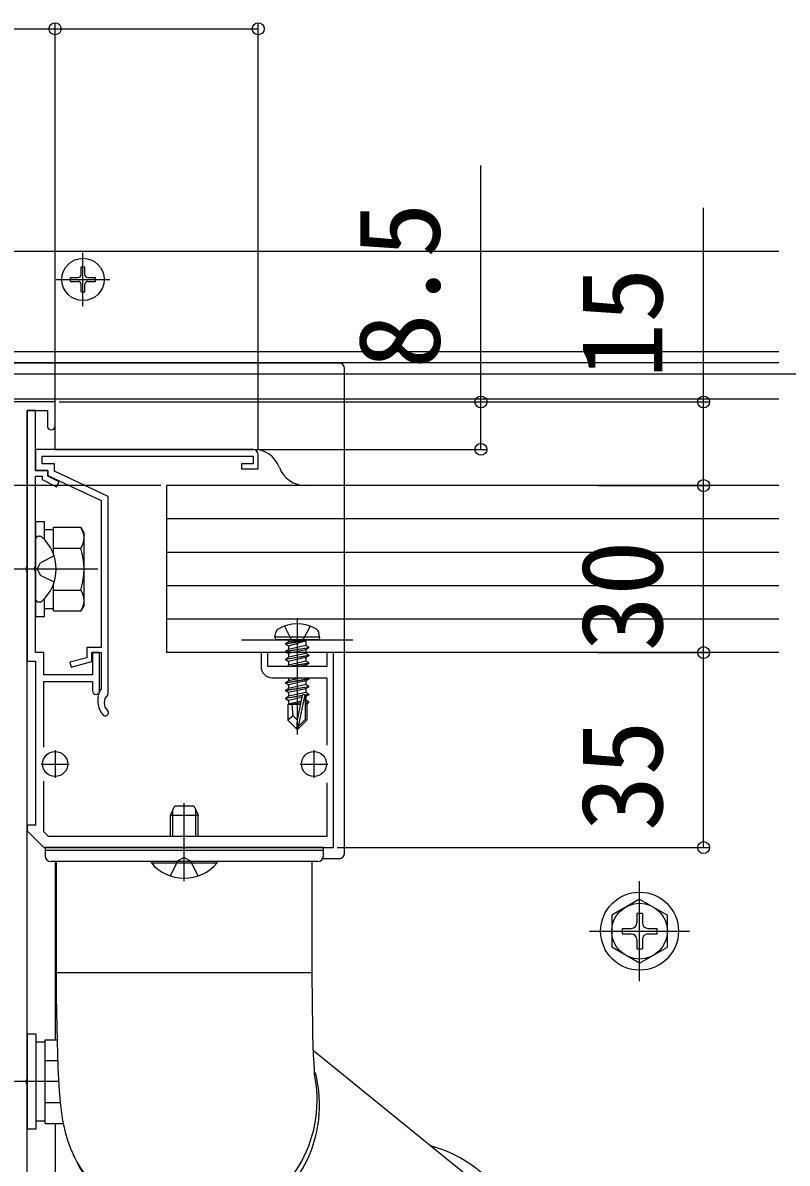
# Model space of a CAD drawing. Units: millimetres, scale not verified. Extents: x -875 to 875, y -1304 to 1296.
# Drawn here: x -580.8 to -443.5, y -13.4 to 191.4 of the extents above; entities that cross this region are included whole.
import ezdxf
from ezdxf.enums import TextEntityAlignment as Align

# ---------------------------------------------------------------- set-up
doc = ezdxf.new("R2010")
doc.units = ezdxf.units.MM
doc.header["$LTSCALE"] = 8
for name, color, linetype in [('0-3_YKK_11', 7, 'Continuous'), ('0-4_YKK_12', 2, 'Continuous'), ('0-5_YKK_13', 4, 'Continuous'), ('0-6_YKK_D', 6, 'Continuous')]:
    doc.layers.add(name, color=color, linetype=linetype)
doc.styles.add('ＭＳ ゴシック', font='')
doc.styles.get('ＭＳ ゴシック').set_extended_font_data('MS Gothic')

msp = doc.modelspace()

# ---------------------------------------------------------------- linework, layer by layer
at = {"layer": '0-3_YKK_11'}
for p, q in [((-567.3, 70.1), (-567.3, 69.3)), ((-575, 60.8), (-575, 55.8)), ((-528.5, 60.8), (-528.5, 55.8)), ((-577.5, 58.3), (-572.5, 58.3)), ((-531, 58.3), (-526, 58.3))]:
    msp.add_line(p, q, dxfattribs=at)
for points in [[(-575, 119), (-575, 123.3), (-601.542, 123.3), (-601.725, 123.18), (-602.275, 123.18), (-602.458, 123.3), (-622.542, 123.3), (-622.725, 123.18), (-623.275, 123.18), (-623.458, 123.3), (-631.542, 123.3), (-631.725, 123.18), (-632.275, 123.18), (-632.458, 123.3), (-640, 123.3), (-640, 120.3), (-639.7, 120)], [(-580, -41.7), (-580, 0.842), (-580.12, 1.025), (-580.12, 1.575), (-580, 1.758), (-580, 92.842), (-580.12, 93.025), (-580.12, 93.575), (-580, 93.758), (-580, 121.8), (-576.4, 121.8), (-576.4, 119)], [(-567, 71.45), (-567, 78.3), (-568.3, 78.3), (-568.3, 74.3), (-577, 74.3), (-577, 78.3), (-578.5, 78.3), (-578.5, 92.842), (-578.62, 93.025), (-578.62, 93.575), (-578.5, 93.758), (-578.5, 110), (-577.3, 110), (-577.3, 109.393), (-574.731, 108.056), (-574.269, 108.944), (-576.3, 110), (-576.3, 111), (-578.5, 111), (-578.5, 121.8), (-580, 121.8), (-580, 76.8), (-578.5, 76.8), (-578.5, 47.3), (-580, 47.3), (-580, 46.3), (-577, 43.3), (-525, 43.3), (-525, 78.3), (-526.2, 78.3), (-526.2, 75.8), (-536.8, 75.8), (-536.8, 78.3), (-538, 78.3), (-538, 75.8)], [(-539.5, 114.8), (-578.5, 114.8), (-578.5, 111), (-576.3, 111), (-576.3, 110.1), (-566.7, 105.6), (-566.7, 79.2), (-569.3, 79.2), (-569.3, 77.393), (-572.365, 76.585), (-572.135, 75.715), (-568.4, 76.7), (-568.4, 78.3), (-566.7, 78.3), (-566.7, 71.997), (-566.755, 71.825)], [(-565.595, 70.69), (-565.5, 70.909), (-565.5, 106.363), (-575.1, 110.863), (-575.1, 112.2), (-577.3, 112.2), (-577.3, 113.6), (-539.4, 113.6), (-539.4, 112.2), (-541.5, 112.2), (-541.5, 111.3), (-538.5, 111.3), (-538.5, 113.8)], [(-536, 73.8), (-526.2, 73.8), (-526.2, 61.699)], [(-577, 61.359), (-577, 73.1), (-568.3, 73.1), (-568.3, 71.45)], [(-526.2, 54.901), (-526.2, 45.3), (-576.172, 45.3), (-577, 46.128), (-577, 55.241)]]:
    msp.add_lwpolyline(points, dxfattribs=at)
for centre, radius, start, end in [((-575.7, 119), 0.7, 180.00001, 269.99999), ((-575.7, 119), 0.7, 270.00001, 359.99999), ((-539.5, 113.8), 1, 0.00001, 89.99999), ((-536, 75.8), 2, 180.00001, 269.99999), ((-564.3, 70.1), 3, 144.90318, 180), ((-567.65, 71.45), 0.65, 180.00001, 269.99999), ((-567.65, 71.45), 0.65, 270.00001, 359.99999), ((-564.3, 69.3), 1.9, 132.9859, 227.02712), ((-564.3, 69.3), 3, 180.00001, 227.02713), ((-565.97, 67.507), 0.55, 329.99997, 47.0271), ((-565.97, 67.507), 0.55, 227.02712, 330.00001)]:
    msp.add_arc(centre, radius, start, end, dxfattribs=at)
at = {"layer": '0-4_YKK_12'}
for p, q in [((-445, 150.3), (-640, 150.3)), ((-445, 132.3), (-640, 132.3)), ((-445, 130.348), (-640, 130.348)), ((848.5, 128.3), (-751.785, 128.3)), ((-445, 123.8), (-640, 123.8))]:
    msp.add_line(p, q, dxfattribs=at)
at = {"layer": '0-5_YKK_13'}
for p, q in [((-570, 140.5), (-570, 150.1)), ((-570.35, 146.15), (-570.35, 147.55)), ((-570.35, 147.55), (-569.65, 147.55)), ((-569.65, 146.15), (-569.65, 147.55)), ((-572.25, 145.65), (-570.85, 145.65)), ((-572.25, 144.95), (-572.25, 145.65)), ((-569.15, 145.65), (-567.75, 145.65)), ((-567.75, 144.95), (-567.75, 145.65)), ((-574.8, 145.3), (-565.2, 145.3)), ((-572.25, 144.95), (-570.85, 144.95)), ((-570.35, 143.05), (-570.35, 144.45)), ((-569.65, 143.05), (-569.65, 144.45)), ((-569.15, 144.95), (-567.75, 144.95)), ((-570.35, 143.05), (-569.65, 143.05)), ((-524, 130.3), (-639, 130.3)), ((-445, 123.8), (-575, 123.8)), ((-575, 114.8), (-575, 123.8)), ((-575, 114.8), (-539.4, 114.8)), ((-445, 108.3), (-555, 108.3)), ((-555, 108.3), (-555, 78.3)), ((-445, 108.3), (-530.033, 108.3)), ((-575.3, 100.35), (-576.9, 100.35)), ((-575.3, 96.029), (-575.3, 100.806)), ((-575.3, 100.806), (-570.381, 100.806)), ((-569.8, 99.8), (-570.381, 100.806)), ((-445, 102.3), (-555, 102.3)), ((-578.5, 98.551), (-578.5, 88.049)), ((-577.955, 99.2), (-577.757, 99.2)), ((-569.8, 86.8), (-569.8, 99.8)), ((-575.3, 97.053), (-570.381, 97.053)), ((-445, 96.3), (-555, 96.3)), ((-578.244, 93.3), (-577.635, 94.445)), ((-575.174, 95.672), (-577.635, 94.445)), ((-567.3, 93.3), (-595.413, 93.3)), ((-578.244, 93.3), (-577.635, 92.155)), ((-575.174, 90.928), (-577.635, 92.155)), ((-575.3, 85.794), (-575.3, 90.571)), ((-445, 90.3), (-555, 90.3)), ((-578.5, 88.049), (-578.5, 87.945)), ((-575.3, 89.547), (-570.381, 89.547)), ((-577.955, 87.4), (-577.757, 87.4)), ((-576.9, 86.25), (-575.3, 86.25)), ((-569.8, 86.8), (-570.381, 85.794)), ((-575.3, 85.794), (-570.381, 85.794)), ((-445, 84.3), (-555, 84.3)), ((-531.5, 84.499), (-531.5, 63.599)), ((-535.5, 81.099), (-535.359, 81.901)), ((-527.5, 81.099), (-527.641, 81.901)), ((-541.5, 80.599), (-521.5, 80.599)), ((-527.5, 81.099), (-535.5, 81.099)), ((-535.5, 81.099), (-535.412, 80.599)), ((-527.588, 80.599), (-535.412, 80.599)), ((-533.6, 79.949), (-530, 80.549)), ((-530, 80.449), (-533.6, 79.849)), ((-533.6, 79.949), (-533.05, 80.266)), ((-533.6, 79.949), (-533.6, 79.849)), ((-533.6, 79.949), (-533.6, 79.849)), ((-533.6, 79.849), (-533.05, 79.531)), ((-530, 80.549), (-533.05, 80.266)), ((-533.05, 79.531), (-530, 80.449)), ((-533.05, 80.399), (-533.05, 80.266)), ((-530, 80.549), (-530, 80.449)), ((-529.95, 80.399), (-529.95, 79.566)), ((-527.5, 81.099), (-527.588, 80.599)), ((-445, 78.3), (-555, 78.3)), ((-533.6, 78.549), (-529.4, 79.249)), ((-529.4, 79.149), (-533.6, 78.449)), ((-533.6, 78.549), (-533.05, 78.866)), ((-533.6, 78.549), (-533.6, 78.449)), ((-533.6, 78.449), (-533.05, 78.131)), ((-533.6, 77.149), (-529.4, 77.849)), ((-529.95, 79.566), (-533.05, 78.866)), ((-533.05, 79.531), (-533.05, 78.866)), ((-529.95, 78.831), (-533.05, 78.131)), ((-529.95, 78.166), (-533.05, 77.466)), ((-533.05, 78.131), (-533.05, 77.466)), ((-529.4, 79.249), (-529.95, 79.566)), ((-529.4, 79.149), (-529.95, 78.831)), ((-529.95, 78.831), (-529.95, 78.166)), ((-529.4, 77.849), (-529.95, 78.166)), ((-529.4, 79.249), (-529.4, 79.149)), ((-529.4, 77.849), (-529.4, 77.749)), ((-529.4, 77.749), (-533.6, 77.049)), ((-533.6, 77.149), (-533.05, 77.466)), ((-533.6, 77.149), (-533.6, 77.049)), ((-533.6, 77.049), (-533.05, 76.731)), ((-533.511, 75.8), (-533.05, 76.066)), ((-533.291, 75.8), (-529.4, 76.449)), ((-529.95, 76.766), (-533.05, 76.066)), ((-533.05, 76.731), (-533.05, 76.066)), ((-529.4, 76.349), (-532.691, 75.8)), ((-529.95, 77.431), (-529.95, 76.766)), ((-529.4, 76.449), (-529.95, 76.766)), ((-529.95, 76.031), (-529.95, 75.8)), ((-529.4, 76.449), (-529.4, 76.349)), ((-530.685, 73.8), (-533.05, 73.266)), ((-533.05, 73.8), (-533.05, 73.266)), ((-529.4, 73.649), (-529.662, 73.8)), ((-533.6, 72.949), (-529.4, 73.649)), ((-529.4, 73.549), (-533.6, 72.849)), ((-533.6, 72.949), (-533.05, 73.266)), ((-533.6, 72.949), (-533.6, 72.849)), ((-533.6, 72.849), (-533.05, 72.531)), ((-533.6, 71.549), (-529.4, 72.249)), ((-529.4, 72.149), (-533.6, 71.449)), ((-533.6, 71.549), (-533.05, 71.866)), ((-529.95, 72.566), (-533.05, 71.866)), ((-533.05, 72.531), (-533.05, 71.866)), ((-529.95, 73.231), (-529.95, 72.566)), ((-529.4, 72.249), (-529.95, 72.566)), ((-529.95, 71.831), (-529.95, 71.166)), ((-529.4, 73.649), (-529.4, 73.549)), ((-529.4, 72.249), (-529.4, 72.149)), ((-533.6, 71.549), (-533.6, 71.449)), ((-533.6, 71.449), (-533.05, 71.131)), ((-533.6, 70.149), (-530.574, 70.653)), ((-530.602, 70.548), (-533.6, 70.049)), ((-533.6, 70.149), (-533.05, 70.466)), ((-533.6, 70.149), (-533.6, 70.049)), ((-533.6, 70.049), (-533.05, 69.731)), ((-529.95, 71.166), (-533.05, 70.466)), ((-533.05, 71.131), (-533.05, 70.466)), ((-530.66, 70.271), (-533.05, 69.731)), ((-533.05, 69.731), (-533.05, 69.066)), ((-530.59, 70.605), (-531.5, 66.22)), ((-530.168, 70.721), (-531.35, 65.023)), ((-530.168, 70.721), (-529.4, 70.849)), ((-529.4, 70.749), (-530.113, 70.63)), ((-529.95, 69.766), (-530.103, 69.731)), ((-530.1, 70.55), (-530.1, 66.273)), ((-529.4, 70.849), (-529.95, 71.166)), ((-529.95, 70.431), (-529.95, 69.766)), ((-529.5, 69.506), (-529.95, 69.766)), ((-529.4, 70.849), (-529.4, 70.749)), ((-533.2, 68.999), (-533.05, 69.066)), ((-533.2, 68.999), (-533.2, 66.149)), ((-530.924, 68.999), (-533.2, 68.999)), ((-530.805, 69.573), (-533.05, 69.066)), ((-530.865, 69.281), (-532.583, 68.999)), ((-530.92, 69.015), (-531.004, 68.999)), ((-529.5, 69.506), (-530.1, 69.407)), ((-529.5, 69.291), (-530.1, 69.174)), ((-529.8, 68.999), (-530.1, 68.999)), ((-529.5, 69.291), (-529.8, 69.118)), ((-529.8, 69.118), (-529.8, 66.149)), ((-529.5, 69.506), (-529.5, 69.291)), ((-532.243, 66.952), (-533.2, 66.149)), ((-531.65, 64.599), (-533.2, 66.149)), ((-531.5, 66.22), (-531.65, 64.599)), ((-531.5, 66.22), (-531.5, 64.599)), ((-530.1, 66.273), (-531.35, 65.023)), ((-531.35, 64.599), (-529.8, 66.149)), ((-529.8, 66.149), (-530.1, 66.273)), ((-531.65, 64.599), (-531.35, 64.599)), ((-531.35, 65.023), (-531.35, 64.599)), ((-551.8, 37.3), (-551.8, 51.3)), ((-554.3, 49.1), (-553.5, 50.8)), ((-553.867, 45.3), (-553.867, 50.02)), ((-553.5, 50.8), (-550.1, 50.8)), ((-550.1, 50.8), (-549.3, 49.1)), ((-549.733, 45.3), (-549.733, 50.02)), ((-554.3, 45.3), (-554.3, 49.1)), ((-554.3, 49.1), (-549.3, 49.1)), ((-549.3, 45.3), (-549.3, 49.1)), ((-576.8, 43.3), (-576.8, 41.8)), ((-526.8, 43.3), (-576.8, 43.3)), ((-526.8, 41.8), (-526.8, 43.3)), ((-526.8, 42.8), (-576.8, 42.8)), ((-551.8, 41.544), (-552.945, 40.935)), ((-551.8, 41.544), (-550.655, 40.935)), ((-524, 41.3), (-526.934, 41.3)), ((-551.8, 40.8), (-575.8, 40.8)), ((-575, 40.3), (-575, 8.806)), ((-574.8, 40.8), (-574.8, 20.8)), ((-545.9, 40.8), (-557.7, 40.8)), ((-557.7, 40.552), (-557.7, 40.8)), ((-557.7, 40.552), (-545.9, 40.552)), ((-554.3, 38.217), (-552.945, 40.935)), ((-527.8, 40.8), (-551.8, 40.8)), ((-549.3, 38.217), (-550.655, 40.935)), ((-545.9, 40.552), (-545.9, 40.8)), ((-528.8, 20.8), (-528.8, 40.8)), ((-470, 19.3), (-470, 37.3)), ((-470, 34.05), (-475, 31.163)), ((-470, 34.05), (-465, 31.163)), ((-475, 31.163), (-475, 25.437)), ((-470.5, 31.45), (-470.5, 29.8)), ((-469.5, 31.45), (-470.5, 31.45)), ((-469.5, 31.45), (-469.5, 29.8)), ((-465, 25.437), (-465, 31.163)), ((-473.15, 28.8), (-471.5, 28.8)), ((-473.15, 28.8), (-473.15, 27.8)), ((-468.5, 28.8), (-466.85, 28.8)), ((-466.85, 27.8), (-466.85, 28.8)), ((-479, 28.3), (-461, 28.3)), ((-473.15, 27.8), (-471.5, 27.8)), ((-470.5, 26.8), (-470.5, 25.15)), ((-469.5, 26.8), (-469.5, 25.15)), ((-468.5, 27.8), (-466.85, 27.8)), ((-470, 22.55), (-475, 25.437)), ((-470.5, 25.15), (-469.5, 25.15)), ((-470, 22.55), (-465, 25.437)), ((-528.8, 20.8), (-574.8, 20.8)), ((-576.8, 8.35), (-578.4, 8.35)), ((-576.8, 8.806), (-574.661, 8.806)), ((-576.8, -6.206), (-576.8, 8.806)), ((-499.81, -16.516), (-528.581, 6.825)), ((-576.8, -2.7), (-576.8, 5.3)), ((-576.8, 5.053), (-574.546, 5.053)), ((-574.376, 1.3), (-595.3, 1.3)), ((-576.8, -2.453), (-574.103, -2.453)), ((-578.4, -5.75), (-576.8, -5.75)), ((-576.8, -6.206), (-573.565, -6.206)), ((-575, -6.206), (-575, -41.7)), ((-571.534, -12.266), (-571.105, -13.138))]:
    msp.add_line(p, q, dxfattribs=at)
for points in [[(-523, 42.3), (-523, 78.3), (-523, 129.3)], [(-578.5, 101.8), (-578.5, 84.8), (-576.9, 84.8), (-576.9, 88.015)], [(-576.9, 98.585), (-576.9, 101.8), (-578.5, 101.8)], [(-578.5, 98.655), (-578.5, 98.551), (-578.5, 98.2)], [(-533.8, 83.078), (-532.645, 80.761), (-531.5, 80.153)], [(-529.2, 83.078), (-530.355, 80.761), (-531.5, 80.153)], [(-529.4, 77.749), (-529.95, 77.431), (-533.05, 76.731)], [(-529.4, 76.349), (-529.95, 76.031), (-530.973, 75.8)], [(-529.4, 73.549), (-529.95, 73.231), (-533.05, 72.531)], [(-529.4, 72.149), (-529.95, 71.831), (-533.05, 71.131)], [(-529.4, 70.749), (-529.95, 70.431), (-530.1, 70.397)], [(-531.5, 66.22), (-532.243, 66.952), (-532.4, 68.999)], [(-574.8, 20.8), (-574.798, 19.324), (-574.784, 16.531), (-574.755, 13.788), (-574.712, 11.123), (-574.656, 8.564), (-574.586, 6.131), (-574.501, 3.839), (-574.4, 1.688), (-574.275, -0.354), (-574.107, -2.417), (-573.942, -3.9), (-573.732, -5.325), (-573.509, -6.498), (-573.2, -7.8), (-572.767, -9.252), (-572.171, -10.856), (-571.534, -12.266)], [(-528.311, 1.914), (-528.31, 1.909), (-528.332, 2.134), (-528.372, 2.637), (-528.426, 3.45), (-528.488, 4.59), (-528.553, 6.047), (-528.616, 7.792), (-528.672, 9.785), (-528.72, 11.983), (-528.758, 14.342), (-528.784, 16.818), (-528.798, 19.366), (-528.798, 20.8)], [(-571.534, -12.266), (-571.725, -11.868), (-571.726, -11.866)]]:
    msp.add_lwpolyline(points, dxfattribs=at)
msp.add_lwpolyline([(-580, 9.8), (-580, -7.2), (-578.4, -7.2), (-578.4, 9.8)], close=True, dxfattribs=at)
for centre, radius in [((-570, 145.3), 3.8), ((-575, 58.3), 2.25), ((-528.5, 58.3), 2.25), ((-470, 28.3), 7), ((-470, 28.3), 5)]:
    msp.add_circle(centre, radius, dxfattribs=at)
for centre, radius, start, end in [((-570.85, 146.15), 0.5, 270, 0), ((-569.15, 146.15), 0.5, 180, 270), ((-570.85, 144.45), 0.5, 0, 90), ((-569.15, 144.45), 0.5, 90, 180), ((-524, 129.3), 1, 0, 90), ((-539.4, 109.8), 5, 20.48732, 90), ((-530.033, 113.3), 5, 200.48732, 270), ((-573.123, 98.929), 3.323, 325.61575, 34.38425), ((-577.955, 98.655), 0.545, 90, 180), ((-577.757, 98.65), 0.55, 48.43917, 90), ((-582.5, 93.3), 7.7, 311.56083, 48.43917), ((-582.219, 93.3), 12.419, 342.41205, 17.58795), ((-573.123, 87.671), 3.323, 325.61575, 34.38425), ((-577.955, 87.945), 0.545, 180, 270), ((-577.757, 87.95), 0.55, 270, 311.56083), ((-534.472, 81.745), 0.9, 122.05588, 170), ((-531.5, 76.999), 6.5, 57.94412, 122.05588), ((-528.528, 81.745), 0.9, 10, 57.94412), ((-533.25, 80.399), 0.2, 0, 90), ((-529.75, 80.399), 0.2, 90, 180), ((-530.348, 70.55), 0.248, 0, 167.19096), ((-575.8, 41.8), 1, 180, 270), ((-527.8, 41.8), 1, 270, 0), ((-524, 42.3), 1, 270, 0), ((-574, 40.3), 1, 150, 180), ((-551.8, 45.5), 7.7, 219.98312, 320.01688), ((-471.5, 29.8), 1, 270, 0), ((-468.5, 29.8), 1, 180, 270), ((-471.5, 26.8), 1, 0, 90), ((-468.5, 26.8), 1, 90, 180), ((-550.504, -2.893), 23.008, 206.44167, 14.65133), ((-550.931, -2.02), 23.01, 206.44194, 9.86898), ((-513.442, -32.439), 22.952, 344.17081, 75.03172)]:
    msp.add_arc(centre, radius, start, end, dxfattribs=at)
at = {"layer": '0-6_YKK_D'}
for p, q in [((-575, 124), (-575, 191.3)), ((-575, 124), (-575, 191.3)), ((-538.5, 114.8), (-538.5, 191.3)), ((-640, 190.3), (-575, 190.3)), ((-575, 190.3), (-538.5, 190.3)), ((-574.3, 123.3), (-497.5, 123.3)), ((-574.3, 123.3), (-457.5, 123.3)), ((-538.5, 114.8), (-497.5, 114.8)), ((-556, 108.3), (-721.5, 108.3)), ((-477.5, 108.3), (-457.5, 108.3)), ((-477.5, 108.3), (-457.5, 108.3)), ((-458.5, 78.3), (-458.5, 108.3)), ((-477.5, 78.3), (-457.5, 78.3)), ((-477.5, 78.3), (-457.5, 78.3)), ((-458.5, 43.3), (-458.5, 78.3)), ((-524.3, 43.3), (-457.5, 43.3))]:
    msp.add_line(p, q, dxfattribs=at)
for points in [[(-498.5, 114.8), (-498.5, 123.3), (-498.5, 165.759)], [(-458.5, 108.3), (-458.5, 123.3), (-458.5, 158.145)]]:
    msp.add_lwpolyline(points, dxfattribs=at)
for centre in [(-575, 190.3), (-575, 190.3), (-538.5, 190.3), (-498.5, 123.3), (-458.5, 123.3), (-498.5, 114.8), (-458.5, 108.3), (-458.5, 108.3), (-458.5, 78.3), (-458.5, 78.3), (-458.5, 43.3)]:
    msp.add_circle(centre, 1.075, dxfattribs=at)

# ---------------------------------------------------------------- texts
at = {"layer": '0-6_YKK_D', "style": 'ＭＳ ゴシック'}
for s, p in [('8.5', (-501.5, 129.236)), ('15', (-461.5, 127.532)), ('30', (-461.5, 78.527)), ('35', (-461.5, 46.255))]:
    msp.add_text(s, height=14.66, rotation=90, dxfattribs=at).set_placement(p, align=Align.BOTTOM_LEFT)

doc.saveas('drawing.dxf')
